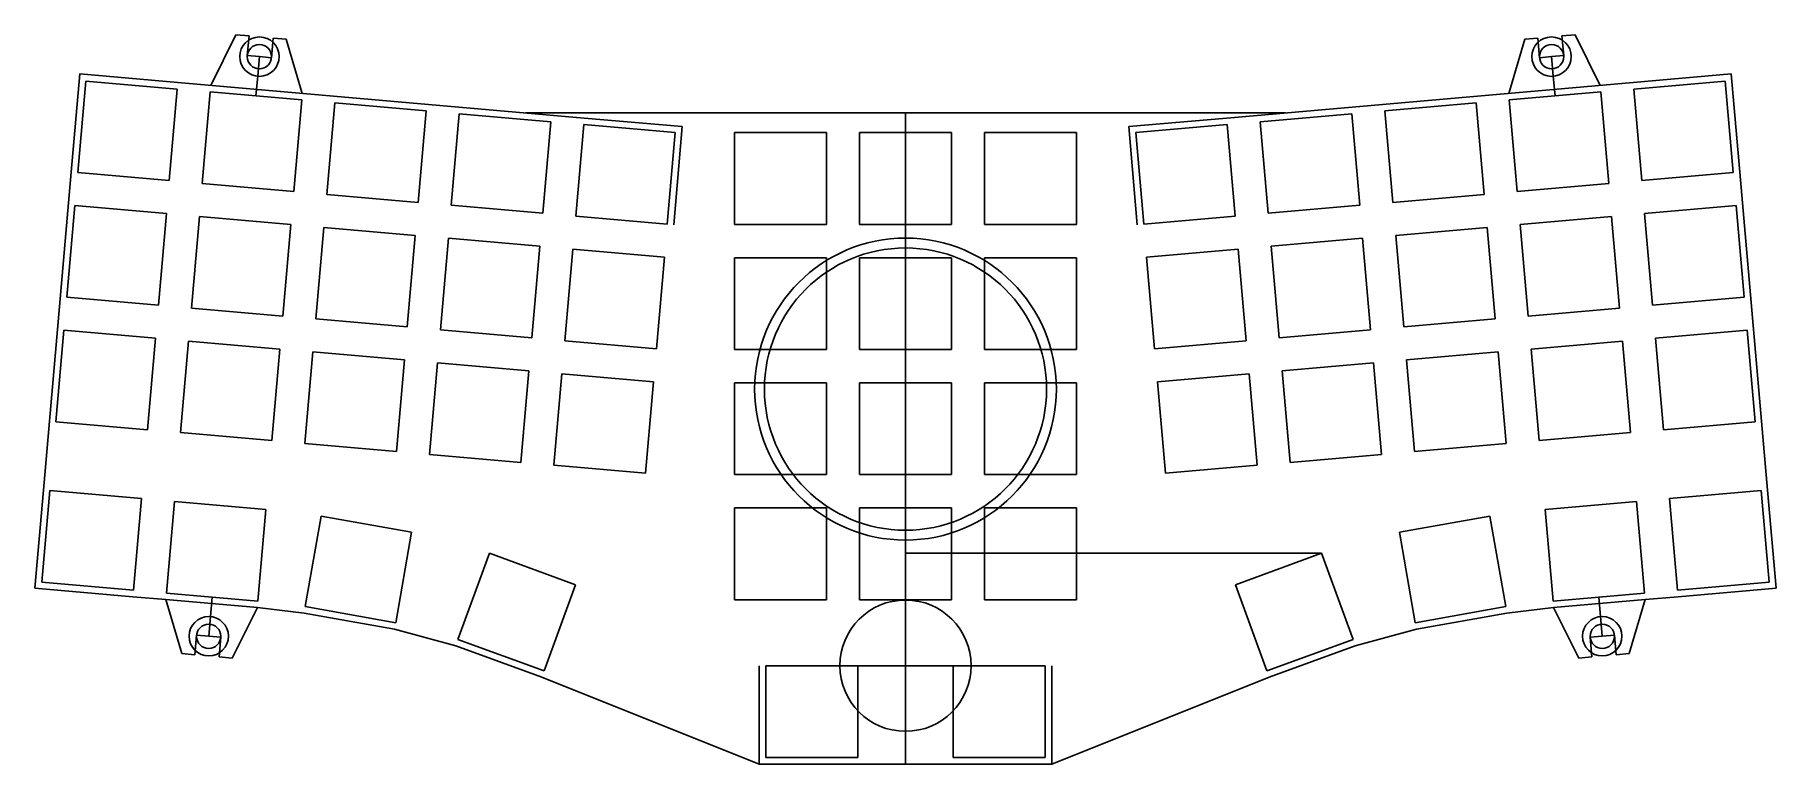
# Model space of a CAD drawing. Header units: millimetres. Extents: x -133 to 133, y -96 to 15.
import ezdxf

# ---------------------------------------------------------------- set-up
doc = ezdxf.new("R2010")
doc.units = ezdxf.units.MM
doc.layers.get('0').update_dxf_attribs({"linetype": 'CONTINUOUS'})

msp = doc.modelspace()

# ---------------------------------------------------------------- linework, layer by layer
for p, q in [((-102.06, 14.89), (-105.89, 7.2)), ((-100.06, 14.72), (-102.06, 14.89)), ((-100.33, 11.73), (-100.06, 14.72)), ((-96.64, 11.41), (-96.38, 14.4)), ((-96.38, 14.4), (-94.39, 14.22)), ((-94.39, 14.22), (-91.95, 5.98)), ((94.39, 14.22), (91.95, 5.98)), ((96.38, 14.4), (94.39, 14.22)), ((96.64, 11.41), (96.38, 14.4)), ((100.06, 14.72), (102.06, 14.89)), ((100.33, 11.73), (100.06, 14.72)), ((102.06, 14.89), (105.89, 7.2)), ((-98.48, 11.57), (-100.33, 11.73)), ((-98.74, 8.58), (-98.48, 11.57)), ((-98.48, 11.57), (-96.64, 11.41)), ((98.48, 11.57), (96.64, 11.41)), ((98.48, 11.57), (100.33, 11.73)), ((98.74, 8.58), (98.48, 11.57)), ((-125.87, 8.94), (-127.17, -6)), ((-110.92, 7.64), (-125.87, 8.94)), ((-99.01, 5.59), (-98.74, 8.58)), ((99.01, 5.59), (98.74, 8.58)), ((110.92, 7.64), (125.87, 8.94)), ((125.87, 8.94), (127.17, -6)), ((-124.96, 7.86), (-126.18, -6.09)), ((-111.01, 6.64), (-124.96, 7.86)), ((-112.23, -7.31), (-111.01, 6.64)), ((-48.96, 2.22), (-110.92, 7.64)), ((-105.98, 6.2), (-107.2, -7.75)), ((-92.03, 4.98), (-105.98, 6.2)), ((110.92, 7.64), (48.96, 2.22)), ((92.03, 4.98), (105.98, 6.2)), ((105.98, 6.2), (107.2, -7.75)), ((111.01, 6.64), (124.96, 7.86)), ((112.23, -7.31), (111.01, 6.64)), ((124.96, 7.86), (126.18, -6.09)), ((-93.25, -8.97), (-92.03, 4.98)), ((-87, 4.54), (-88.22, -9.41)), ((-73.06, 3.32), (-87, 4.54)), ((-74.28, -10.63), (-73.06, 3.32)), ((-69.24, -11.07), (-68.02, 2.88)), ((-68.02, 2.88), (-54.08, 1.66)), ((-7, 3), (-57.92, 3)), ((0, 3), (-7, 3)), ((0, 3), (7, 3)), ((0, -96.2), (0, 3)), ((7, 3), (57.92, 3)), ((54.08, 1.66), (68.02, 2.88)), ((68.02, 2.88), (69.24, -11.07)), ((73.06, 3.32), (87, 4.54)), ((74.28, -10.63), (73.06, 3.32)), ((87, 4.54), (88.22, -9.41)), ((93.25, -8.97), (92.03, 4.98)), ((-54.08, 1.66), (-55.3, -12.29)), ((-49.05, 1.22), (-50.27, -12.73)), ((-35.1, 0), (-49.05, 1.22)), ((-34.02, 0.91), (-48.96, 2.22)), ((-36.32, -13.95), (-35.1, 0)), ((-35.32, -14.03), (-34.02, 0.91)), ((-26.05, -14), (-26.05, 0)), ((-12.05, 0), (-26.05, 0)), ((-12.05, 0), (-12.05, -14)), ((-7, 0), (-7, -14)), ((0, 0), (-7, 0)), ((0, 0), (7, 0)), ((7, -14), (7, 0)), ((12.05, 0), (12.05, -14)), ((12.05, 0), (26.05, 0)), ((26.05, 0), (26.05, -14)), ((34.02, 0.91), (48.96, 2.22)), ((35.32, -14.03), (34.02, 0.91)), ((35.1, 0), (49.05, 1.22)), ((36.32, -13.95), (35.1, 0)), ((49.05, 1.22), (50.27, -12.73)), ((55.3, -12.29), (54.08, 1.66)), ((-127.17, -6), (-129.27, -30.01)), ((-126.18, -6.09), (-112.23, -7.31)), ((-107.2, -7.75), (-93.25, -8.97)), ((107.2, -7.75), (93.25, -8.97)), ((126.18, -6.09), (112.23, -7.31)), ((127.17, -6), (131.41, -54.44)), ((-88.22, -9.41), (-74.28, -10.63)), ((88.22, -9.41), (74.28, -10.63)), ((-126.62, -11.12), (-127.84, -25.06)), ((-126.62, -11.12), (-112.67, -12.34)), ((-112.67, -12.34), (-113.89, -26.28)), ((-108.86, -26.72), (-107.64, -12.78)), ((-107.64, -12.78), (-93.69, -14)), ((-55.3, -12.29), (-69.24, -11.07)), ((-50.27, -12.73), (-36.32, -13.95)), ((50.27, -12.73), (36.32, -13.95)), ((69.24, -11.07), (55.3, -12.29)), ((107.64, -12.78), (93.69, -14)), ((108.86, -26.72), (107.64, -12.78)), ((126.62, -11.12), (112.67, -12.34)), ((112.67, -12.34), (113.89, -26.28)), ((127.84, -25.06), (126.62, -11.12)), ((-93.69, -14), (-94.91, -27.94)), ((-89.88, -28.38), (-88.66, -14.44)), ((-88.66, -14.44), (-74.72, -15.66)), ((-74.72, -15.66), (-75.94, -29.6)), ((-12.05, -14), (-26.05, -14)), ((-7, -14), (7, -14)), ((26.05, -14), (12.05, -14)), ((88.66, -14.44), (74.72, -15.66)), ((74.72, -15.66), (75.94, -29.6)), ((89.88, -28.38), (88.66, -14.44)), ((93.69, -14), (94.91, -27.94)), ((-70.9, -30.04), (-69.68, -16.1)), ((-69.68, -16.1), (-55.74, -17.32)), ((-55.74, -17.32), (-56.96, -31.26)), ((-50.71, -17.76), (-51.93, -31.7)), ((-36.76, -18.98), (-50.71, -17.76)), ((36.76, -18.98), (50.71, -17.76)), ((50.71, -17.76), (51.93, -31.7)), ((69.68, -16.1), (55.74, -17.32)), ((55.74, -17.32), (56.96, -31.26)), ((70.9, -30.04), (69.68, -16.1)), ((-37.98, -32.92), (-36.76, -18.98)), ((-26.05, -19.05), (-26.05, -33.05)), ((-12.05, -19.05), (-26.05, -19.05)), ((-12.05, -33.05), (-12.05, -19.05)), ((-7, -19.05), (-7, -33.05)), ((7, -19.05), (-7, -19.05)), ((7, -33.05), (7, -19.05)), ((12.05, -33.05), (12.05, -19.05)), ((12.05, -19.05), (26.05, -19.05)), ((26.05, -19.05), (26.05, -33.05)), ((36.76, -18.98), (37.98, -32.92)), ((-113.89, -26.28), (-127.84, -25.06)), ((113.89, -26.28), (127.84, -25.06)), ((-94.91, -27.94), (-108.86, -26.72)), ((-75.94, -29.6), (-89.88, -28.38)), ((75.94, -29.6), (89.88, -28.38)), ((94.91, -27.94), (108.86, -26.72)), ((-129.27, -30.01), (-130.49, -43.95)), ((-128.28, -30.09), (-129.5, -44.04)), ((-114.33, -31.31), (-128.28, -30.09)), ((-115.55, -45.26), (-114.33, -31.31)), ((-110.52, -45.7), (-109.3, -31.75)), ((-109.3, -31.75), (-95.35, -32.97)), ((-56.96, -31.26), (-70.9, -30.04)), ((-51.93, -31.7), (-37.98, -32.92)), ((51.93, -31.7), (37.98, -32.92)), ((56.96, -31.26), (70.9, -30.04)), ((109.3, -31.75), (95.35, -32.97)), ((110.52, -45.7), (109.3, -31.75)), ((114.33, -31.31), (128.28, -30.09)), ((115.55, -45.26), (114.33, -31.31)), ((128.28, -30.09), (129.5, -44.04)), ((-95.35, -32.97), (-96.57, -46.92)), ((-91.54, -47.36), (-90.32, -33.41)), ((-90.32, -33.41), (-76.38, -34.63)), ((-26.05, -33.05), (-12.05, -33.05)), ((-7, -33.05), (7, -33.05)), ((26.05, -33.05), (12.05, -33.05)), ((76.38, -34.63), (90.32, -33.41)), ((90.32, -33.41), (91.54, -47.36)), ((95.35, -32.97), (96.57, -46.92)), ((-76.38, -34.63), (-77.6, -48.58)), ((-72.57, -49.02), (-71.34, -35.07)), ((-71.34, -35.07), (-57.4, -36.29)), ((-57.4, -36.29), (-58.62, -50.24)), ((-52.37, -36.73), (-53.59, -50.68)), ((-38.42, -37.96), (-52.37, -36.73)), ((52.37, -36.73), (38.42, -37.96)), ((53.59, -50.68), (52.37, -36.73)), ((71.34, -35.07), (57.4, -36.29)), ((57.4, -36.29), (58.62, -50.24)), ((72.57, -49.02), (71.34, -35.07)), ((77.6, -48.58), (76.38, -34.63)), ((-39.64, -51.9), (-38.42, -37.96)), ((-12.05, -38.1), (-26.05, -38.1)), ((-26.05, -38.1), (-26.05, -52.1)), ((-12.05, -52.1), (-12.05, -38.1)), ((-7, -38.1), (7, -38.1)), ((-7, -52.1), (-7, -38.1)), ((0, -64.07), (0, -39.07)), ((7, -38.1), (7, -52.1)), ((12.05, -38.1), (26.05, -38.1)), ((12.05, -52.1), (12.05, -38.1)), ((26.05, -38.1), (26.05, -52.1)), ((38.42, -37.96), (39.64, -51.9)), ((-130.49, -43.95), (-131.41, -54.44)), ((-129.5, -44.04), (-115.55, -45.26)), ((129.5, -44.04), (115.55, -45.26)), ((-96.57, -46.92), (-110.52, -45.7)), ((-77.6, -48.58), (-91.54, -47.36)), ((91.54, -47.36), (77.6, -48.58)), ((96.57, -46.92), (110.52, -45.7)), ((-58.62, -50.24), (-72.57, -49.02)), ((58.62, -50.24), (72.57, -49.02)), ((-53.59, -50.68), (-39.64, -51.9)), ((-26.05, -52.1), (-12.05, -52.1)), ((7, -52.1), (-7, -52.1)), ((26.05, -52.1), (12.05, -52.1)), ((39.64, -51.9), (53.59, -50.68)), ((-132.72, -69.38), (-131.41, -54.44)), ((-131.64, -68.47), (-130.41, -54.53)), ((-130.41, -54.53), (-116.47, -55.75)), ((130.41, -54.53), (116.47, -55.75)), ((131.64, -68.47), (130.41, -54.53)), ((132.72, -69.38), (131.41, -54.44)), ((-116.47, -55.75), (-117.69, -69.69)), ((-112.66, -70.13), (-111.44, -56.19)), ((-111.44, -56.19), (-97.49, -57.41)), ((-97.49, -57.41), (-98.71, -71.35)), ((-12.05, -57.15), (-26.05, -57.15)), ((-26.05, -57.15), (-26.05, -71.15)), ((-12.05, -71.15), (-12.05, -57.15)), ((7, -57.15), (-7, -57.15)), ((-7, -57.15), (-7, -71.15)), ((7, -71.15), (7, -57.15)), ((12.05, -57.15), (26.05, -57.15)), ((12.05, -71.15), (12.05, -57.15)), ((26.05, -57.15), (26.05, -71.15)), ((97.49, -57.41), (111.44, -56.19)), ((98.71, -71.35), (97.49, -57.41)), ((111.44, -56.19), (112.66, -70.13)), ((116.47, -55.75), (117.69, -69.69)), ((-89.07, -58.43), (-91.5, -72.21)), ((-75.28, -60.86), (-89.07, -58.43)), ((-77.71, -74.65), (-75.28, -60.86)), ((75.28, -60.86), (89.07, -58.43)), ((77.71, -74.65), (75.28, -60.86)), ((89.07, -58.43), (91.5, -72.21)), ((-63.43, -64.07), (-68.22, -77.22)), ((-50.28, -68.86), (-63.43, -64.07)), ((63.43, -64.07), (0, -64.07)), ((50.28, -68.86), (63.43, -64.07)), ((63.43, -64.07), (68.22, -77.22)), ((-117.69, -69.69), (-131.64, -68.47)), ((-55.06, -82.01), (-50.28, -68.86)), ((55.06, -82.01), (50.28, -68.86)), ((117.69, -69.69), (131.64, -68.47)), ((-117.78, -70.69), (-132.72, -69.38)), ((-112.74, -71.13), (-117.78, -70.69)), ((-98.8, -72.35), (-112.74, -71.13)), ((-110.3, -79.37), (-112.74, -71.13)), ((-98.71, -71.35), (-112.66, -70.13)), ((-105.68, -70.74), (-105.95, -73.73)), ((-26.05, -71.15), (-12.05, -71.15)), ((-7, -71.15), (7, -71.15)), ((26.05, -71.15), (12.05, -71.15)), ((112.66, -70.13), (98.71, -71.35)), ((98.71, -71.35), (112.66, -70.13)), ((112.74, -71.13), (98.8, -72.35)), ((105.68, -70.74), (105.95, -73.73)), ((110.3, -79.37), (112.74, -71.13)), ((112.74, -71.13), (117.78, -70.69)), ((117.78, -70.69), (132.72, -69.38)), ((-105.95, -73.73), (-106.21, -76.72)), ((-102.63, -80.04), (-98.8, -72.35)), ((-98.8, -72.35), (-91.67, -73.2)), ((-91.67, -73.2), (-77.88, -75.63)), ((-91.5, -72.21), (-77.71, -74.65)), ((91.5, -72.21), (77.71, -74.65)), ((91.67, -73.2), (77.88, -75.63)), ((91.67, -73.2), (98.8, -72.35)), ((102.63, -80.04), (98.8, -72.35)), ((105.95, -73.73), (106.21, -76.72)), ((-108.05, -76.56), (-108.31, -79.55)), ((-106.21, -76.72), (-108.05, -76.56)), ((-106.21, -76.72), (-104.36, -76.88)), ((-104.36, -76.88), (-104.63, -79.87)), ((-77.88, -75.63), (-68.56, -78.16)), ((68.56, -78.16), (77.88, -75.63)), ((106.21, -76.72), (104.36, -76.88)), ((104.36, -76.88), (104.63, -79.87)), ((106.21, -76.72), (108.05, -76.56)), ((108.05, -76.56), (108.31, -79.55)), ((-108.31, -79.55), (-110.3, -79.37)), ((-68.56, -78.16), (-55.41, -82.95)), ((-68.22, -77.22), (-55.06, -82.01)), ((68.22, -77.22), (55.06, -82.01)), ((68.56, -78.16), (55.41, -82.95)), ((108.31, -79.55), (110.3, -79.37)), ((-104.63, -79.87), (-102.63, -80.04)), ((-22.29, -81.2), (-22.29, -96.2)), ((-21.29, -81.2), (-21.29, -95.2)), ((-21.29, -81.2), (-7.29, -81.2)), ((-7.29, -81.2), (-7.29, -95.2)), ((-7.29, -81.2), (7.29, -81.2)), ((7.29, -81.2), (7.29, -95.2)), ((21.29, -81.2), (7.29, -81.2)), ((21.29, -95.2), (21.29, -81.2)), ((22.29, -96.2), (22.29, -81.2)), ((104.63, -79.87), (102.63, -80.04)), ((-55.41, -82.95), (-22.29, -96.2)), ((55.41, -82.95), (22.29, -96.2)), ((-7.29, -95.2), (-21.29, -95.2)), ((7.29, -95.2), (21.29, -95.2)), ((-7.29, -96.2), (-22.29, -96.2)), ((-7.29, -96.2), (7.29, -96.2)), ((7.29, -96.2), (22.29, -96.2))]:
    msp.add_line(p, q)
for centre, radius in [((-98.48, 11.57), 3), ((-98.48, 11.57), 1.85), ((98.48, 11.57), 3), ((98.48, 11.57), 1.85), ((0, -39.07), 23), ((0, -39.07), 21.5), ((0, -81.2), 10), ((-106.21, -76.72), 3), ((106.21, -76.72), 3), ((-106.21, -76.72), 1.85), ((106.21, -76.72), 1.85)]:
    msp.add_circle(centre, radius)

doc.saveas('drawing.dxf')
